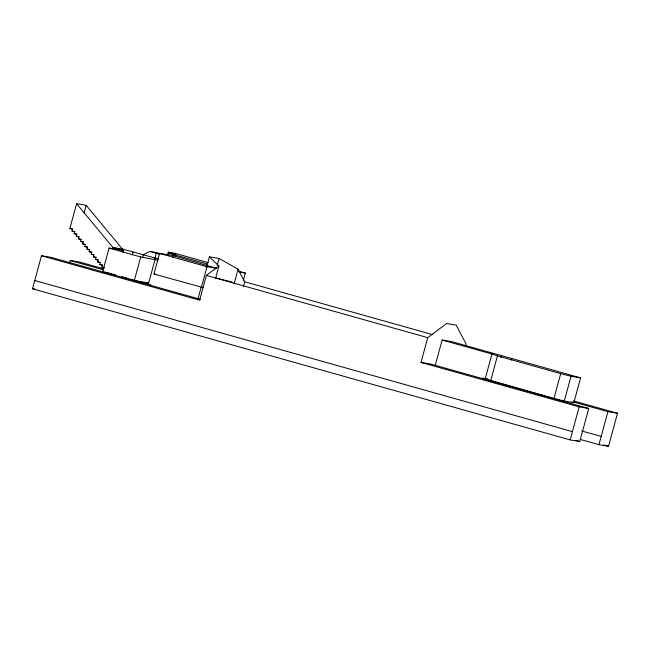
<?xml version="1.0" encoding="UTF-8"?>
<svg xmlns="http://www.w3.org/2000/svg" width="650" height="650" viewBox="0 0 650 650"><rect width="100%" height="100%" fill="white"/><g stroke="black" fill="none" stroke-linecap="round" stroke-linejoin="round"><path stroke-width="0.97" d="M465.571 345.93L466.091 344.029L456.194 325.122L446.615 323.521L427.749 337.651L421.013 362.424L430.601 364.016L588.738 408.468L579.767 441.504L570.18 439.912L32.5 288.771L41.478 255.734L51.058 257.335L200.419 299.317M104.561 267.873L101.92 267.126L102.424 265.289L99.783 264.55L100.287 262.714L97.646 261.974L98.15 260.138L95.509 259.399L96.013 257.562L93.373 256.823L93.876 254.987L91.236 254.248L91.731 252.411L89.099 251.672L89.594 249.836L86.962 249.096L87.457 247.26L84.825 246.521L85.321 244.684L82.688 243.945L83.184 242.109L80.551 241.369L81.047 239.533L78.414 238.794L78.91 236.957L76.278 236.218L76.773 234.382L74.141 233.643L74.636 231.806L72.004 231.067L72.499 229.231L69.867 228.491L76.594 203.71L86.182 205.311L122.517 249.096L158.243 258.871M69.461 263.38L70.233 260.52L79.82 262.121L103.252 268.702M84.11 212.932L86.182 205.311M122.956 252.363L123.468 250.469L109.094 248.081L102.668 271.724L106.503 272.366M132.283 254.922L133.055 252.062M158.031 260.187L140.717 256.969L134.29 280.613L148.671 283.01L146.754 282.466M142.586 257.522L143.357 254.686L149.752 251.436L156.463 252.549L207.009 266.711L216.596 268.304M154.619 259.35L156.463 252.549M148.371 284.131L155.098 259.358M203.32 287.674L153.961 274.024L159.567 253.378L173.469 255.686L215.694 268.011M167.505 255.011L168.269 252.192L174.98 253.313L208.211 262.649M168.082 254.987L168.594 253.11L175.784 254.304L175.273 256.181M172.957 257.562L173.469 255.686M206.164 266.898L206.676 265.021M198.047 298.626L201.216 286.967M207.025 265.59L209.398 256.848L218.985 258.44L238.095 269.189L244.693 281.791L243.401 286.561M201.403 287.357L207.009 266.711M209.398 256.848L218.928 265.996L206.351 275.413L199.615 300.194L41.478 255.734M217.141 265.241L218.985 258.44M215.507 278.574L218.928 265.996M234.122 283.814L238.095 269.189M243.311 280.597L245.359 273.089L238.509 271.164M435.264 365.3L442.122 340.039L451.709 341.632L580.596 377.861L573.861 402.642L564.281 401.042L553.971 398.426L482.836 378.154L482.495 379.389M485.209 378.82L491.936 354.039L442.122 340.039M490.718 380.64L497.453 355.867L491.936 354.039M501.004 357.541L501.524 355.639M511.331 360.092L511.826 358.256M553.971 398.426L560.706 373.644L571.009 376.269L580.596 377.861M564.281 401.042L571.009 376.269M570.18 439.912L579.158 406.876L588.738 408.468M598.942 444.689L607.913 411.661L617.5 413.254L608.522 446.29L598.942 444.689L580.361 439.473M69.867 228.491L72.743 228.963M72.004 231.067L74.88 231.538M74.141 233.643L77.017 234.122M76.278 236.218L79.154 236.697M78.414 238.794L81.291 239.273M80.551 241.369L83.428 241.849M76.594 203.71L112.929 247.504L122.517 249.096M82.688 243.945L85.564 244.424M84.825 246.521L87.701 247M239.606 272.131L245.359 273.089M86.962 249.096L89.838 249.576M89.099 251.672L91.975 252.151M91.236 254.248L94.112 254.727M93.373 256.823L96.249 257.303M95.509 259.399L98.386 259.878M97.646 261.974L100.522 262.454M99.783 264.55L102.659 265.029M153.961 274.024L155.943 274.357M101.92 267.126L103.837 267.451M32.5 288.771L35.376 289.25M482.836 378.154L487.63 378.95M487.289 380.185L491.124 380.827M216.011 277.989L232.245 282.124M168.269 252.192L175.784 254.304M168.594 253.11L207.496 264.046M149.752 251.436L159.989 254.312M244.693 281.791L432.933 334.709M112.929 247.504L123.468 250.469M497.453 355.867L560.706 373.644M109.094 248.081L140.717 256.969M206.351 275.413L427.749 337.651M573.568 400.904L617.5 413.254M70.233 260.52L103.423 269.848M573.747 402.058L607.913 411.661M107.153 272.553L115.781 274.974M121.534 276.591L129.196 278.744M131.113 279.289L150.743 284.798M421.013 362.424L579.158 406.876M581.661 430.95L601.185 436.434M34.742 280.516L572.423 431.649M603.639 444.917L608.522 446.29M575.859 440.407L579.767 441.504M572.024 402.033L573.861 402.642"/></g></svg>
